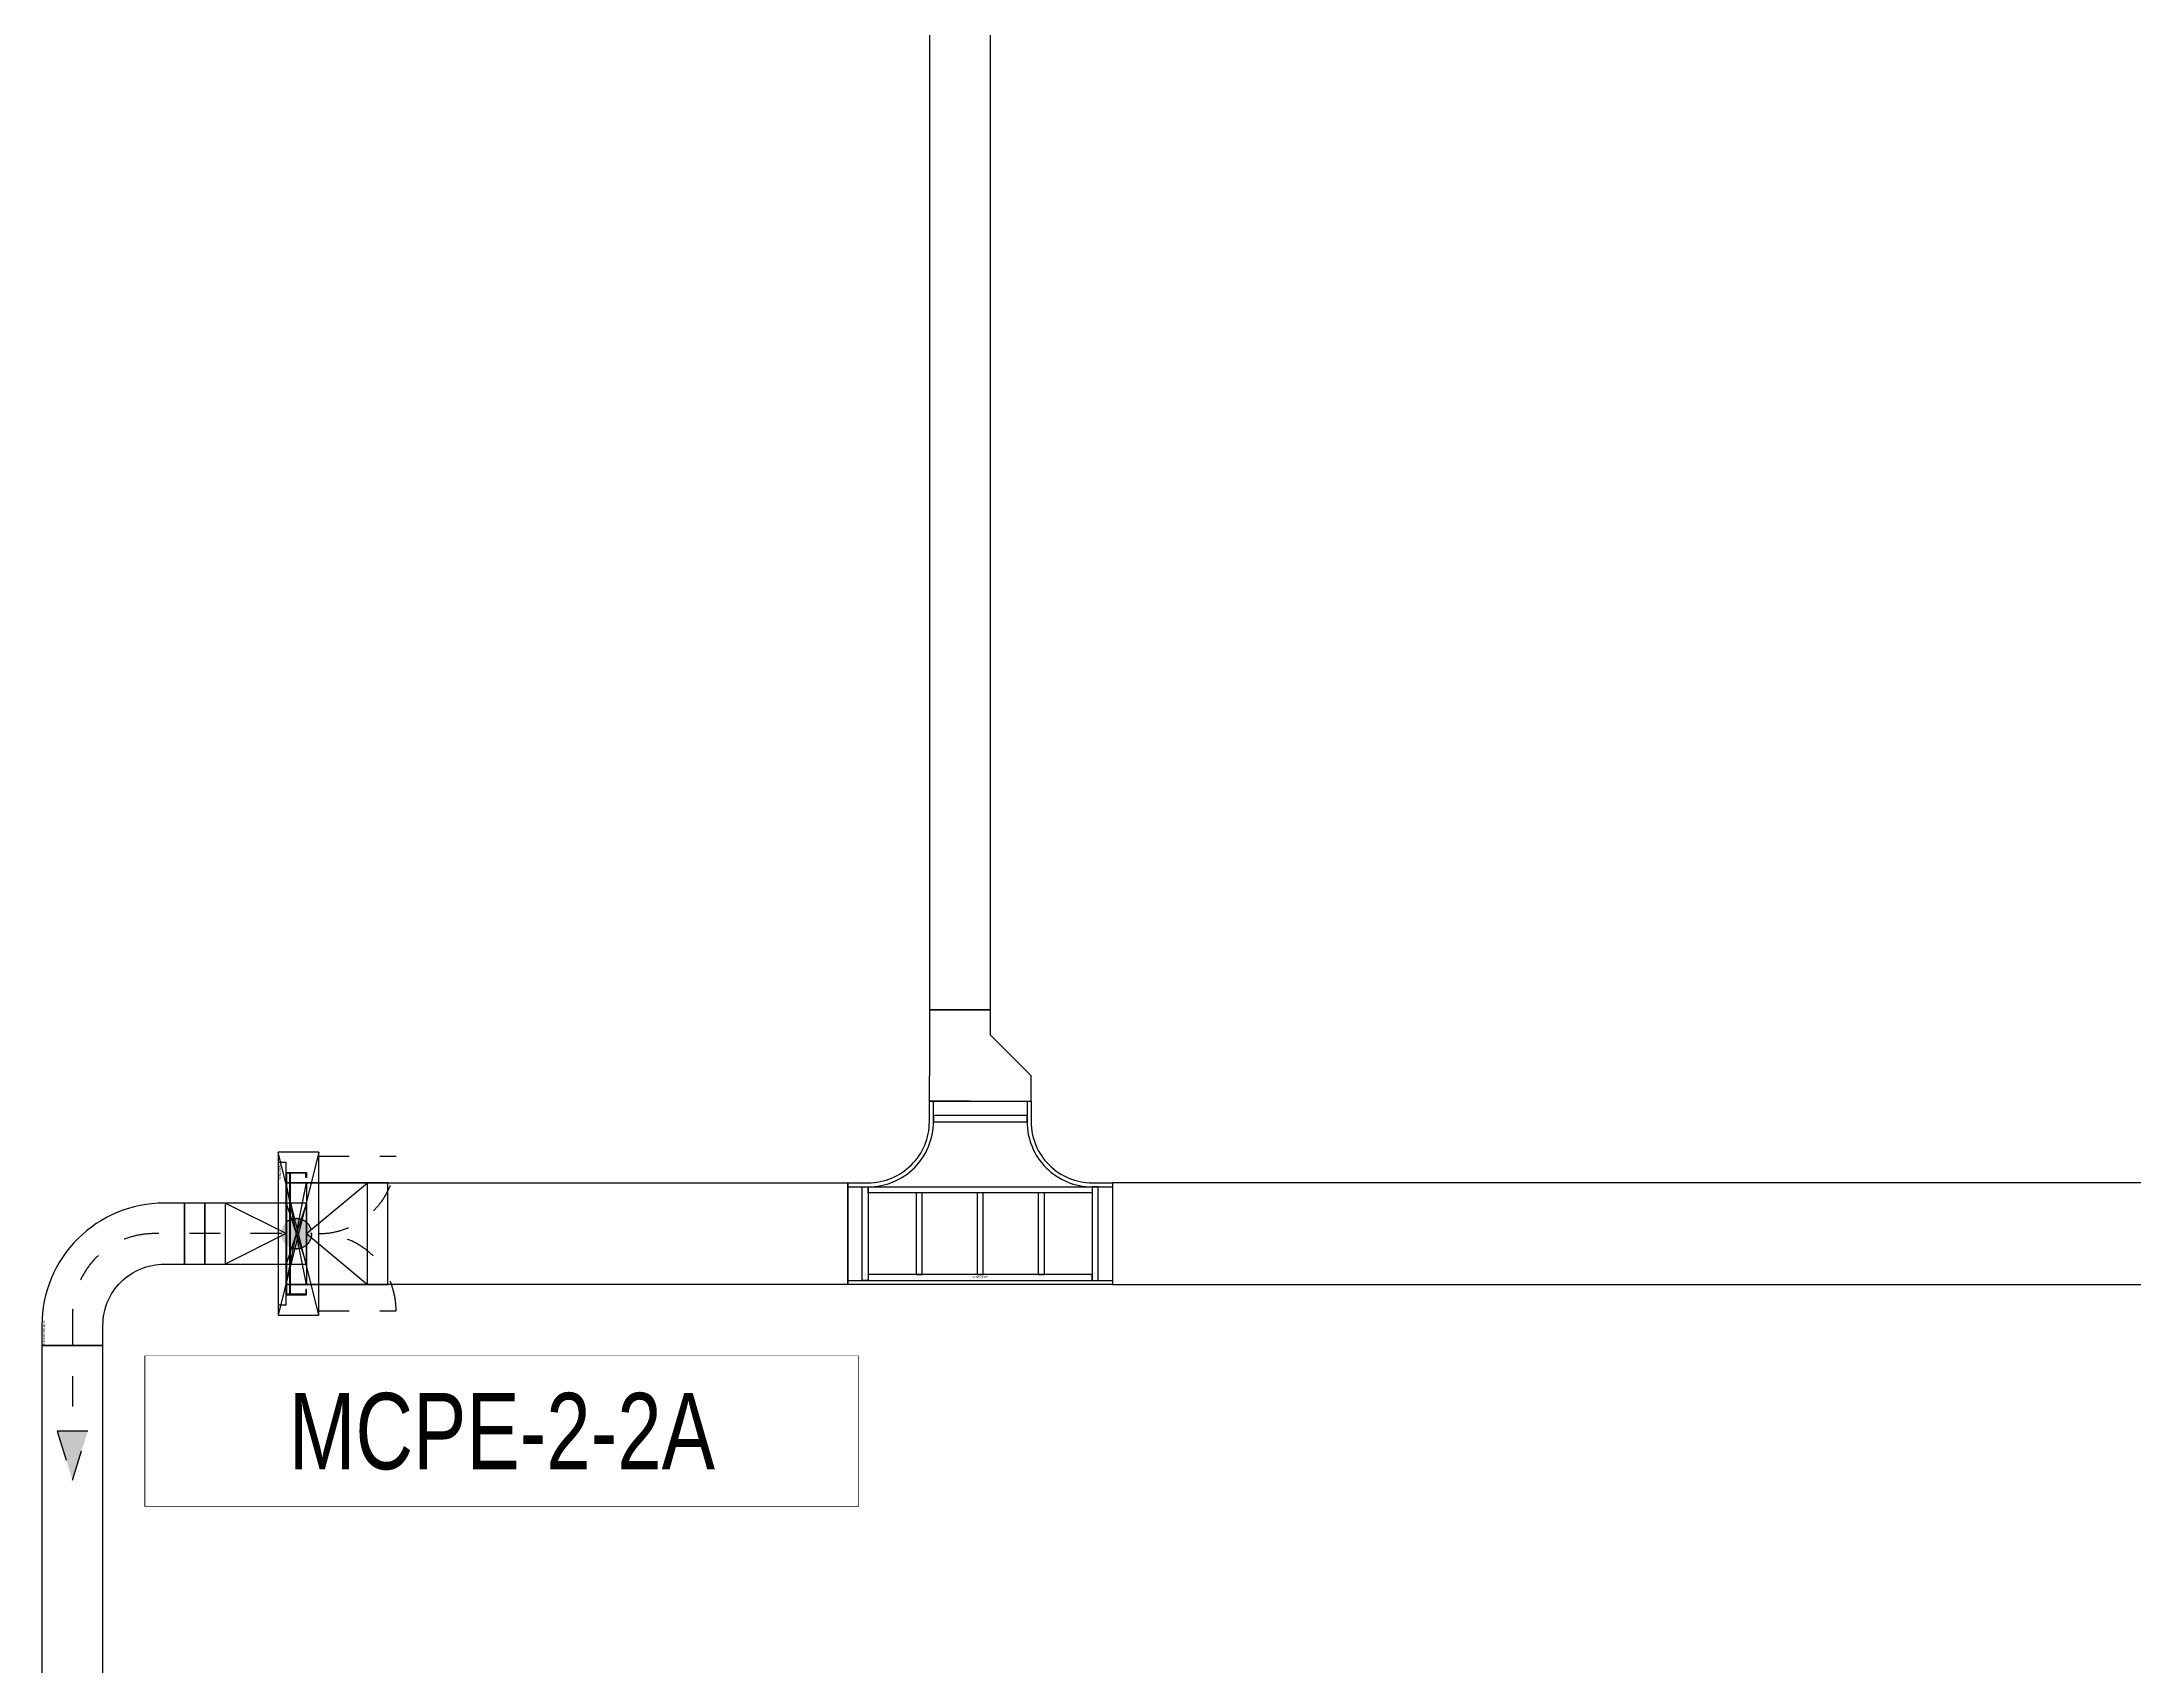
# Model space of a CAD drawing. Header units: millimetres. Extents: x -149088 to 500787, y -530175 to 1035835.
# Drawn here: x 100844 to 111123, y -50295 to -42315 of the extents above; entities that cross this region are included whole.
import ezdxf
from ezdxf.enums import TextEntityAlignment as Align

# ---------------------------------------------------------------- set-up
doc = ezdxf.new("R2010")
doc.units = ezdxf.units.MM
doc.header["$LTSCALE"] = 150
doc.linetypes.add('CONTINOUS', pattern=[0])
doc.linetypes.add('D1', pattern=[3, 1, -1, 1])
doc.layers.get('Defpoints').update_dxf_attribs({"color": 150})
for name, color, linetype in [('------01 Motor Control Panel or Center', 4, 'Continuous'), ('-----00 LV_CABLE', 2, 'Continuous'), ('-----26 Electrical Cable Tray', 200, 'Continuous')]:
    doc.layers.add(name, color=color, linetype=linetype)
doc.styles.add('ELEC', font='')
doc.styles.get("Standard").update_dxf_attribs({"font": ''})
doc.styles.get('ELEC').set_extended_font_data('Dotum')
doc.styles.get('Standard').set_extended_font_data('Dotum')
doc.dimstyles.new('전기통신참고용-치수', dxfattribs={"dimscale": 15, "dimtxt": 2, "dimasz": 0, "dimexe": 0, "dimexo": 0, "dimgap": 0.4, "dimtad": 4, "dimdec": 0, "dimzin": 0, "dimdsep": 46, "dimtxsty": 'Standard', "dimblk": 'NONE', "dimcen": 0, "dimse1": 1, "dimse2": 1, "dimsd1": 1, "dimsd2": 1, "dimclrd": 8, "dimclre": 8, "dimclrt": 8, "dimadec": 0, "dimazin": 0, "dimtfac": 1, "dimtdec": 0, "dimtix": 1, "dimtmove": 2, "dimatfit": 0, "dimldrblk": 'NONE', "dimfxl": 2, "dimtolj": 1, "dimtzin": 0, "dimarcsym": 0})

# ---------------------------------------------------------------- blocks, each defined once
blk = doc.blocks.new('*U27')
at = {"color": 0}
blk.add_lwpolyline([(0, 0), (-100, 0, -0.414214), (-400, 300), (-400, 400), (-700, 400), (-700, 300, 0.414214), (-100, -300), (0, -300)], format="xyb", close=True, dxfattribs=at)
at = {"color": 0, "style": 'ELEC'}
blk.add_text('W:300(ELBOW 90)', height=10, dxfattribs=at).set_placement((-5, -290), align=Align.MIDDLE_RIGHT)
blk = doc.blocks.new('*U45')
at = {"color": 0}
blk.add_lwpolyline([(-400, 400), (-400, 300, 0.414214), (-100, 0), (0, 0), (0, -500), (-1300, -500), (-1300, 0), (-1200, 0, 0.414214), (-900, 300), (-900, 400)], format="xyb", close=True, dxfattribs=at)
at = {"color": 5}
for points in [[(-1300, -20), (-1200, -20, 0.414214), (-880, 300), (-880, 400)], [(-420, 400), (-420, 300, 0.414214), (-100, -20), (0, -20)]]:
    blk.add_lwpolyline(points, format="xyb", dxfattribs=at)
at = {"color": 251}
for points in [[(-420, 330), (-880, 330), (-880, 300), (-420, 300)], [(-1230, -20), (-1200, -20), (-1200, -480), (-1230, -480)], [(-100, -50), (-1200, -50), (-1200, -20), (-100, -20)], [(-935, -50), (-965, -50), (-965, -450), (-935, -450)], [(-635, -50), (-665, -50), (-665, -450), (-635, -450)], [(-335, -50), (-365, -50), (-365, -450), (-335, -450)], [(-70, -20), (-100, -20), (-100, -480), (-70, -480)], [(-100, -450), (-1200, -450), (-1200, -480), (-100, -480)]]:
    blk.add_lwpolyline(points, close=True, dxfattribs=at)
at = {"color": 5}
blk.add_lwpolyline([(-1300, -480), (0, -480)], dxfattribs=at)
at = {"color": 0, "style": 'ELEC'}
blk.add_text('W:500(TEE)', height=10, dxfattribs=at).set_placement((-650, -465), align=Align.MIDDLE)
blk = doc.blocks.new('*D40')
at = {"layer": 'Defpoints', "color": 0, "transparency": 16777216}
for p in [(-450, 500), (-450, 500), (-450, 0)]:
    blk.add_point(p, dxfattribs=at)
at = {"color": 8, "transparency": 16777216, "insert": (-429, 250), "char_height": 30, "attachment_point": 5, "rotation": 90, "style": 'ELEC'}
blk.add_mtext('\\A1;{\\C0;500}', dxfattribs=at)
blk = doc.blocks.new('_None')
blk = doc.blocks.new('*D41')
at = {"layer": 'Defpoints', "color": 0, "transparency": 16777216}
for p in [(0, 300), (0, 300), (0, 0)]:
    blk.add_point(p, dxfattribs=at)
at = {"color": 8, "transparency": 16777216, "insert": (-21, 150), "char_height": 30, "attachment_point": 5, "rotation": 90, "style": 'ELEC'}
blk.add_mtext('\\A1;{\\C0;300}', dxfattribs=at)
blk = doc.blocks.new('*U10')
at = {"linetype": 'Continuous', "ltscale": 0.1}
for p, q in [((-250, 57), (-250, 59)), ((-200, 57), (-200, 59)), ((-150, 57), (-150, 59)), ((-100, 57), (-100, 59)), ((-50, 57), (-50, 59)), ((0, 57), (0, 59)), ((50, 57), (50, 59)), ((100, 57), (100, 59)), ((150, 57), (150, 59)), ((200, 57), (200, 59)), ((250, 57), (250, 59))]:
    blk.add_line(p, q, dxfattribs=at)
for points in [[(-300, 40), (-300, 140), (-275, 140), (-275, 137), (-297, 137), (-297, 40)], [(300, 40), (300, 140), (275, 140), (275, 137), (297, 137), (297, 40)], [(-297, 59), (297, 59)], [(-297, 57), (297, 57)], [(297, 43), (-297, 43)]]:
    blk.add_lwpolyline(points, dxfattribs=at)
blk.add_lwpolyline([(350, 0), (350, 40), (-350, 40), (-350, 0)], close=True, dxfattribs=at)
at = {"linetype": 'Continuous', "ltscale": 0.1, "style": 'ELEC'}
blk.add_text('W600*H100', height=10, dxfattribs=at).set_placement((-340, 10), align=Align.MIDDLE_LEFT)
blk = doc.blocks.new('TV5')
at = {"color": 0}
for p, q in [((250, 500), (-250, 500)), ((-250, 500), (-250, 400)), ((250, 400), (250, 500)), ((-250, 400), (-250, 0)), ((250, 0), (250, 400)), ((-250, 0), (250, 0))]:
    blk.add_line(p, q, dxfattribs=at)
at = {"color": 8}
for p, q in [((0, 100), (-250, 400)), ((250, 400), (-250, 400)), ((0, 100), (250, 400)), ((-250, 100), (250, 100)), ((250, 100), (-250, 0)), ((250, 0), (-250, 100))]:
    blk.add_line(p, q, dxfattribs=at)
blk = doc.blocks.new('A$Ce36f1fdd')
at = {"color": 0}
for p, q in [((400, 150), (0, 150)), ((0, 150), (0, -150)), ((500, 150), (400, 150)), ((500, -150), (500, 150)), ((0, -150), (400, -150)), ((400, -150), (500, -150))]:
    blk.add_line(p, q, dxfattribs=at)
at = {"color": 8}
for p, q in [((100, -150), (0, 150)), ((0, -150), (100, 150)), ((100, 0), (400, 150)), ((100, 150), (100, -150)), ((400, -150), (400, 150)), ((100, 0), (400, -150))]:
    blk.add_line(p, q, dxfattribs=at)
blk = doc.blocks.new('MCP_EQUIPMENT-2')
for p, q in [((200, 400), (0, -400)), ((200, -400), (0, 400))]:
    blk.add_line(p, q)
at = {"color": 1, "linetype": 'D1'}
for p, q in [((200, 380), (580, 380)), ((200, -380), (580, -380))]:
    blk.add_line(p, q, dxfattribs=at)
blk.add_lwpolyline([(200, 400), (0, 400), (0, -400), (200, -400)], close=True)
for centre, start, end in [((200, 380), 270, 0), ((200, -380), 0, 90)]:
    blk.add_arc(centre, 380, start, end, dxfattribs=at)
blk = doc.blocks.new('11')
at = {"linetype": 'D1'}
h = blk.add_hatch(color=256, dxfattribs=at)
edge = h.paths.add_edge_path()
edge.add_arc((0, 0), 75, 0, 360)
blk.add_circle((0, 0), 75, dxfattribs=at)
for p in [(-75, 0), (0, 75), (75, 0), (0, -75)]:
    blk.add_point(p, dxfattribs=at)
blk = doc.blocks.new('22')
at = {"linetype": 'D1'}
h = blk.add_hatch(color=0, dxfattribs=at)
h.dxf.hatch_style = 1
h.paths.add_polyline_path([(0, 0), (-241, 75), (-241, -75)])
at = {"color": 0, "linetype": 'D1'}
blk.add_lwpolyline([(-241, -75), (0, 0), (-241, 75)], close=True, dxfattribs=at)
blk = doc.blocks.new('*U39')
at = {"color": 0}
for points in [[(-450, 0), (-450, 500), (-325, 500), (-325, 500)], [(-325, 500), (-325, 500), (-125, 300), (-125, 300)], [(0, 300), (0, 0), (-125, 0), (-125, 0)], [(-125, 300), (-125, 300), (0, 300), (0, 0)], [(-450, 200), (-450, 0), (-325, 0), (-325, 0)], [(-125, 0), (-125, 0), (-325, 0), (-325, 0)]]:
    blk.add_lwpolyline(points, dxfattribs=at)
for base, p1, p2, override, picture, middle in [((-450, 500), (-450, 0), (-450, 500), {"dimtxsty": 'ELEC'}, '*D40', (-429, 250)), ((0, 300), (0, 0), (0, 300), {"dimtad": 1, "dimtxsty": 'ELEC'}, '*D41', (-21, 150))]:
    dim = blk.add_linear_dim(base=base, p1=p1, p2=p2, angle=90, text='{\\C0;<>}', dimstyle='전기통신참고용-치수', override=override, dxfattribs=at)
    dim.commit()
    dim.dimension.update_dxf_attribs({"geometry": picture, "text_midpoint": middle})

msp = doc.modelspace()

# ---------------------------------------------------------------- linework, layer by layer
at = {"layer": '------01 Motor Control Panel or Center', "linetype": 'CONTINOUS'}
msp.add_lwpolyline([(104855, -48770), (104855, -49510), (101352, -49510), (101352, -48770)], close=True, dxfattribs=at)
at = {"layer": '-----26 Electrical Cable Tray'}
for points in [[(105204, -34335), (105204, -47070), (105504, -47070), (105504, -34335)], [(104804, -47920), (104804, -48420), (102044, -48420), (102044, -47920)], [(151344, -47920), (106104, -47920), (106104, -48420), (151344, -48420)], [(101544, -48320), (101644, -48320), (101644, -48020), (101544, -48020)], [(100844, -54595), (101144, -54595), (101144, -48720), (100844, -48720)]]:
    msp.add_lwpolyline(points, close=True, dxfattribs=at)

# ---------------------------------------------------------------- block references
at = {"layer": '------01 Motor Control Panel or Center'}
msp.add_blockref('MCP_EQUIPMENT-2', (102004, -48170), dxfattribs=at)
at = {"layer": '-----00 LV_CABLE', "linetype": 'D1'}
msp.add_blockref('11', (102094, -48170), dxfattribs=at)
at = {"layer": '-----00 LV_CABLE', "linetype": 'D1', "rotation": 270}
msp.add_blockref('22', (100994, -49381), dxfattribs=at)
at = {"layer": '-----26 Electrical Cable Tray', "xscale": -1, "rotation": 270}
msp.add_blockref('*U39', (105204, -47070), dxfattribs=at)
at = {"layer": '-----26 Electrical Cable Tray'}
msp.add_blockref('*U45', (106104, -47920), dxfattribs=at)
for name, p, rotation in [('*U10', (102004, -48170), 270), ('TV5', (102044, -48170), 270), ('*U27', (101144, -48720), 270), ('A$Ce36f1fdd', (102144, -48170), 180)]:
    msp.add_blockref(name, p, dxfattribs=dict(at, rotation=rotation))

# ---------------------------------------------------------------- next in the draw order: wipeouts: each hides what was drawn before it
at = {"color": 1}
msp.add_wipeout([(101352, -48770), (104855, -48770), (104855, -49510), (101352, -49510)], dxfattribs=at).dxf.layer = '------01 Motor Control Panel or Center'

# ---------------------------------------------------------------- next in the draw order: linework, layer by layer
at = {"layer": '-----00 LV_CABLE', "linetype": 'D1'}
msp.add_lwpolyline([(102019, -48170), (101394, -48170, 0.414214), (100994, -48570), (100994, -49155)], format="xyb", dxfattribs=at)

# ---------------------------------------------------------------- next in the draw order: texts
at = {"layer": '------01 Motor Control Panel or Center', "linetype": 'CONTINOUS', "style": 'ELEC', "width": 0.8}
msp.add_text('MCPE-2-2A', height=375, dxfattribs=at).set_placement((103104, -49140), align=Align.MIDDLE)

doc.saveas('drawing.dxf')
